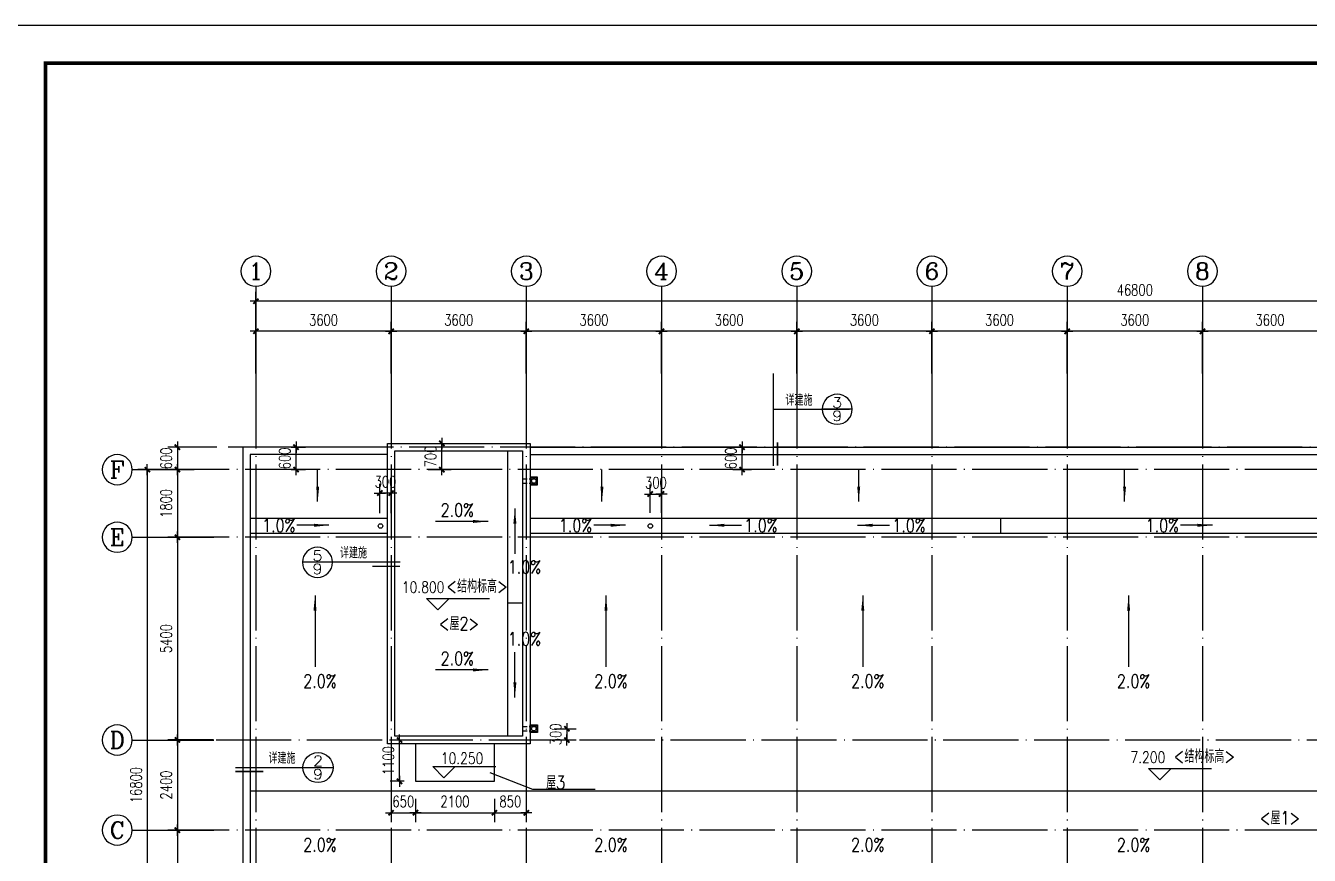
# Model space of a CAD drawing. Extents: x -105837 to 547563, y 466041 to 508041.
# Drawn here: x 132238 to 166415, y 485944 to 508041 of the extents above; entities that cross this region are included whole.
import ezdxf
from ezdxf.enums import TextEntityAlignment as Align

# ---------------------------------------------------------------- set-up
doc = ezdxf.new("R2010")
doc.units = 0
doc.header["$LTSCALE"] = 1000
doc.header["$MEASUREMENT"] = 0
doc.linetypes.add('DASH', pattern=[0.35, 0.25, -0.1])
doc.linetypes.add('DOTE', pattern=[2.42, 2, -0.2, 0.02, -0.2])
doc.layers.get('0').update_dxf_attribs({"linetype": 'CONTINUOUS'})
doc.layers.get('DEFPOINTS').update_dxf_attribs({"linetype": 'CONTINUOUS'})
for name, color, linetype in [('AXIS', 3, 'CONTINUOUS'), ('AXIS_TEXT', 7, 'CONTINUOUS'), ('DOTE', 1, 'DOTE'), ('PUB_DIM', 3, 'CONTINUOUS'), ('PUB_TITLE', 4, 'CONTINUOUS'), ('STAIR', 2, 'CONTINUOUS'), ('S详图索引', 7, 'CONTINUOUS'), ('w-屋面及排水', 3, 'CONTINUOUS')]:
    doc.layers.add(name, color=color, linetype=linetype)
doc.styles.add('COMP', font='COMPLEX', dxfattribs={"bigfont": 'hztxt'})
doc.styles.add('COMPLEX', font='COMPLEX.shx')
doc.styles.add('DIM_FONT', font='SIMPLEX.shx', dxfattribs={"width": 0.75})
doc.styles.add('国标仿宋', font='SIMPLEX.shx', dxfattribs={"width": 0.75, "bigfont": 'gbhzfs.shx'})
doc.dimstyles.new('DIMN', dxfattribs={"dimtxt": 300, "dimasz": 1, "dimexe": 250, "dimexo": 300, "dimgap": 150, "dimtad": 1, "dimdec": 0, "dimzin": 0, "dimdsep": 46, "dimtxsty": 'DIM_FONT', "dimblk": '_DIMX', "dimcen": 0.09, "dimclrt": 7, "dimadec": 0, "dimazin": 0, "dimtfac": 1, "dimtdec": 0, "dimtix": 1, "dimtmove": 2, "dimatfit": 3, "dimldrblk": '_DIMX', "dimfxl": 1, "dimtolj": 1, "dimtzin": 0, "dimarcsym": 0})

# ---------------------------------------------------------------- blocks, each defined once
blk = doc.blocks.new('_DIMX')
blk.add_line((-150, 0), (150, 0))
at = {"const_width": 50}
blk.add_lwpolyline([(-70, -70), (70, 70)], dxfattribs=at)
blk = doc.blocks.new('*D29')
at = {"layer": 'AXIS', "color": 0, "lineweight": -2, "transparency": 16777216}
for p, q in [((138368, 498776), (138368, 500951)), ((185167, 500701), (138369, 500701)), ((185168, 498776), (185168, 500951))]:
    blk.add_line(p, q, dxfattribs=at)
at = {"layer": 'DEFPOINTS', "color": 0, "transparency": 16777216}
for p in [(138368, 500701), (138368, 498476), (185168, 498476)]:
    blk.add_point(p, dxfattribs=at)
at = {"layer": 'AXIS', "color": 0, "lineweight": -2, "transparency": 16777216, "rotation": 179.9999999999991}
blk.add_blockref('_DIMX', (138368, 500701), dxfattribs=at)
at = {"layer": 'AXIS', "color": 0, "lineweight": -2, "transparency": 16777216}
blk.add_blockref('_DIMX', (185168, 500701), dxfattribs=at)
at = {"layer": 'AXIS', "color": 7, "transparency": 16777216, "insert": (161768, 501001), "char_height": 300, "attachment_point": 5, "style": 'DIM_FONT'}
blk.add_mtext('\\A1;46800', dxfattribs=at)
blk = doc.blocks.new('*D248')
at = {"layer": 'AXIS', "color": 0, "lineweight": -2, "transparency": 16777216}
for p, q in [((137243, 496216), (135227, 496216)), ((135477, 496215), (135477, 479417)), ((137243, 479416), (135227, 479416))]:
    blk.add_line(p, q, dxfattribs=at)
at = {"layer": 'DEFPOINTS', "color": 0, "transparency": 16777216}
for p in [(137543, 496216), (135477, 479416), (137543, 479416)]:
    blk.add_point(p, dxfattribs=at)
at = {"layer": 'AXIS', "color": 0, "lineweight": -2, "transparency": 16777216}
for p, rotation in [((135477, 496216), 90), ((135477, 479416), 270)]:
    blk.add_blockref('_DIMX', p, dxfattribs=dict(at, rotation=rotation))
at = {"layer": 'AXIS', "color": 7, "transparency": 16777216, "insert": (135177, 487816), "char_height": 300, "attachment_point": 5, "rotation": 90, "style": 'DIM_FONT'}
blk.add_mtext('\\A1;16800', dxfattribs=at)
blk = doc.blocks.new('*D249')
at = {"layer": 'AXIS', "color": 0, "lineweight": -2, "transparency": 16777216}
for p, q in [((137243, 496216), (136027, 496216)), ((136277, 496215), (136277, 494417)), ((137243, 494416), (136027, 494416))]:
    blk.add_line(p, q, dxfattribs=at)
at = {"layer": 'DEFPOINTS', "color": 0, "transparency": 16777216}
for p in [(137543, 496216), (136277, 494416), (137543, 494416)]:
    blk.add_point(p, dxfattribs=at)
at = {"layer": 'AXIS', "color": 0, "lineweight": -2, "transparency": 16777216}
for p, rotation in [((136277, 496216), 90), ((136277, 494416), 270)]:
    blk.add_blockref('_DIMX', p, dxfattribs=dict(at, rotation=rotation))
at = {"layer": 'AXIS', "color": 7, "transparency": 16777216, "insert": (135977, 495316), "char_height": 300, "attachment_point": 5, "rotation": 90, "style": 'DIM_FONT'}
blk.add_mtext('\\A1;1800', dxfattribs=at)
blk = doc.blocks.new('*D250')
at = {"layer": 'AXIS', "color": 0, "lineweight": -2, "transparency": 16777216}
for p, q in [((137243, 486616), (136027, 486616)), ((136277, 486615), (136277, 481217)), ((137243, 481216), (136027, 481216))]:
    blk.add_line(p, q, dxfattribs=at)
at = {"layer": 'DEFPOINTS', "color": 0, "transparency": 16777216}
for p in [(137543, 486616), (136277, 481216), (137543, 481216)]:
    blk.add_point(p, dxfattribs=at)
at = {"layer": 'AXIS', "color": 0, "lineweight": -2, "transparency": 16777216}
for p, rotation in [((136277, 486616), 90), ((136277, 481216), 270)]:
    blk.add_blockref('_DIMX', p, dxfattribs=dict(at, rotation=rotation))
at = {"layer": 'AXIS', "color": 7, "transparency": 16777216, "insert": (135977, 483916), "char_height": 300, "attachment_point": 5, "rotation": 90, "style": 'DIM_FONT'}
blk.add_mtext('\\A1;5400', dxfattribs=at)
blk = doc.blocks.new('*D252')
at = {"layer": 'AXIS', "color": 0, "lineweight": -2, "transparency": 16777216}
for p, q in [((137243, 494416), (136027, 494416)), ((136277, 494415), (136277, 489017)), ((137243, 489016), (136027, 489016))]:
    blk.add_line(p, q, dxfattribs=at)
at = {"layer": 'DEFPOINTS', "color": 0, "transparency": 16777216}
for p in [(137543, 494416), (136277, 489016), (137543, 489016)]:
    blk.add_point(p, dxfattribs=at)
at = {"layer": 'AXIS', "color": 0, "lineweight": -2, "transparency": 16777216}
for p, rotation in [((136277, 494416), 90), ((136277, 489016), 270)]:
    blk.add_blockref('_DIMX', p, dxfattribs=dict(at, rotation=rotation))
at = {"layer": 'AXIS', "color": 7, "transparency": 16777216, "insert": (135977, 491716), "char_height": 300, "attachment_point": 5, "rotation": 90, "style": 'DIM_FONT'}
blk.add_mtext('\\A1;5400', dxfattribs=at)
blk = doc.blocks.new('*D253')
at = {"layer": 'AXIS', "color": 0, "lineweight": -2, "transparency": 16777216}
for p, q in [((137243, 489016), (136027, 489016)), ((136277, 489015), (136277, 486617)), ((137243, 486616), (136027, 486616))]:
    blk.add_line(p, q, dxfattribs=at)
at = {"layer": 'DEFPOINTS', "color": 0, "transparency": 16777216}
for p in [(137543, 489016), (136277, 486616), (137543, 486616)]:
    blk.add_point(p, dxfattribs=at)
at = {"layer": 'AXIS', "color": 0, "lineweight": -2, "transparency": 16777216}
for p, rotation in [((136277, 489016), 90), ((136277, 486616), 270)]:
    blk.add_blockref('_DIMX', p, dxfattribs=dict(at, rotation=rotation))
at = {"layer": 'AXIS', "color": 7, "transparency": 16777216, "insert": (135977, 487816), "char_height": 300, "attachment_point": 5, "rotation": 90, "style": 'DIM_FONT'}
blk.add_mtext('\\A1;2400', dxfattribs=at)
blk = doc.blocks.new('*D254')
at = {"layer": 'DEFPOINTS', "color": 0, "transparency": 16777216}
for p in [(137625, 496816), (136277, 496216), (137625, 496216)]:
    blk.add_point(p, dxfattribs=at)
at = {"layer": 'PUB_DIM', "color": 0, "lineweight": -2, "transparency": 16777216}
for p, q in [((137325, 496816), (136027, 496816)), ((136277, 496817), (136277, 496818)), ((136277, 496816), (136277, 496216)), ((137325, 496216), (136027, 496216)), ((136277, 496215), (136277, 496214))]:
    blk.add_line(p, q, dxfattribs=at)
for p, rotation in [((136277, 496816), 270), ((136277, 496216), 90)]:
    blk.add_blockref('_DIMX', p, dxfattribs=dict(at, rotation=rotation))
at = {"layer": 'PUB_DIM', "color": 7, "transparency": 16777216, "insert": (135977, 496516), "char_height": 300, "attachment_point": 5, "rotation": 90, "style": 'DIM_FONT'}
blk.add_mtext('\\A1;600', dxfattribs=at)
blk = doc.blocks.new('*D256')
at = {"layer": 'DEFPOINTS', "color": 0, "transparency": 16777216}
for p in [(141968, 487748), (142618, 487748), (142618, 487078)]:
    blk.add_point(p, dxfattribs=at)
at = {"layer": 'PUB_DIM', "color": 0, "lineweight": -2, "transparency": 16777216}
for p, q in [((141968, 487448), (141968, 486828)), ((142618, 487448), (142618, 486828)), ((141967, 487078), (141966, 487078)), ((141968, 487078), (142618, 487078)), ((142619, 487078), (142620, 487078))]:
    blk.add_line(p, q, dxfattribs=at)
blk.add_blockref('_DIMX', (141968, 487078), dxfattribs=at)
at = {"layer": 'PUB_DIM', "color": 0, "lineweight": -2, "transparency": 16777216, "rotation": 180}
blk.add_blockref('_DIMX', (142618, 487078), dxfattribs=at)
at = {"layer": 'PUB_DIM', "color": 7, "transparency": 16777216, "insert": (142293, 487378), "char_height": 300, "attachment_point": 5, "style": 'DIM_FONT'}
blk.add_mtext('\\A1;650', dxfattribs=at)
blk = doc.blocks.new('_axiso')
blk.add_circle((0, 0), 0.5)
at = {"layer": 'AXIS_TEXT', "style": 'COMPLEX', "width": 1.041667}
blk.add_attdef('A', text='', height=0.56, dxfattribs=at).set_placement((-0.25, -0.28), (0.25, -0.28), align=Align.FIT)
blk = doc.blocks.new('*D258')
at = {"layer": 'DEFPOINTS', "color": 0, "transparency": 16777216}
for p in [(144718, 487748), (145568, 487748), (145568, 487078)]:
    blk.add_point(p, dxfattribs=at)
at = {"layer": 'PUB_DIM', "color": 0, "lineweight": -2, "transparency": 16777216}
for p, q in [((144718, 487448), (144718, 486828)), ((145568, 487448), (145568, 486828)), ((144717, 487078), (144716, 487078)), ((144718, 487078), (145568, 487078)), ((145569, 487078), (145570, 487078))]:
    blk.add_line(p, q, dxfattribs=at)
blk.add_blockref('_DIMX', (144718, 487078), dxfattribs=at)
at = {"layer": 'PUB_DIM', "color": 0, "lineweight": -2, "transparency": 16777216, "rotation": 180}
blk.add_blockref('_DIMX', (145568, 487078), dxfattribs=at)
at = {"layer": 'PUB_DIM', "color": 7, "transparency": 16777216, "insert": (145143, 487378), "char_height": 300, "attachment_point": 5, "style": 'DIM_FONT'}
blk.add_mtext('\\A1;850', dxfattribs=at)
blk = doc.blocks.new('*D259')
at = {"layer": 'DEFPOINTS', "color": 0, "transparency": 16777216}
for p in [(146013, 489316), (146013, 489016), (146649, 489016)]:
    blk.add_point(p, dxfattribs=at)
at = {"layer": 'PUB_DIM', "color": 0, "lineweight": -2, "transparency": 16777216}
for p, q in [((146313, 489316), (146899, 489316)), ((146649, 489317), (146649, 489318)), ((146649, 489316), (146649, 489016)), ((146313, 489016), (146899, 489016)), ((146649, 489015), (146649, 489014))]:
    blk.add_line(p, q, dxfattribs=at)
for p, rotation in [((146649, 489316), 270), ((146649, 489016), 90)]:
    blk.add_blockref('_DIMX', p, dxfattribs=dict(at, rotation=rotation))
at = {"layer": 'PUB_DIM', "color": 7, "transparency": 16777216, "insert": (146349, 489166), "char_height": 300, "attachment_point": 5, "rotation": 90, "style": 'DIM_FONT'}
blk.add_mtext('\\A1;300', dxfattribs=at)
blk = doc.blocks.new('_arrow')
blk.add_solid([(0, 0), (-1, 0.1), (-1, -0.1)])
blk = doc.blocks.new('*D260')
at = {"layer": 'DEFPOINTS', "color": 0, "transparency": 16777216}
for p in [(142651, 496916), (143319, 496916), (142651, 496216)]:
    blk.add_point(p, dxfattribs=at)
at = {"layer": 'PUB_DIM', "color": 0, "lineweight": -2, "transparency": 16777216}
for p, q in [((142951, 496916), (143569, 496916)), ((143319, 496917), (143319, 496918)), ((143319, 496216), (143319, 496916)), ((142951, 496216), (143569, 496216)), ((143319, 496215), (143319, 496214))]:
    blk.add_line(p, q, dxfattribs=at)
for p, rotation in [((143319, 496916), 270), ((143319, 496216), 90)]:
    blk.add_blockref('_DIMX', p, dxfattribs=dict(at, rotation=rotation))
at = {"layer": 'PUB_DIM', "color": 7, "transparency": 16777216, "insert": (143019, 496566), "char_height": 300, "attachment_point": 5, "rotation": 90, "style": 'DIM_FONT'}
blk.add_mtext('\\A1;700', dxfattribs=at)
blk = doc.blocks.new('*D268')
at = {"layer": 'AXIS', "color": 0, "lineweight": -2, "transparency": 16777216}
for p, q in [((159968, 498776), (159968, 500151)), ((163568, 498776), (163568, 500151)), ((163567, 499901), (159969, 499901))]:
    blk.add_line(p, q, dxfattribs=at)
at = {"layer": 'DEFPOINTS', "color": 0, "transparency": 16777216}
for p in [(159968, 499901), (159968, 498476), (163568, 498476)]:
    blk.add_point(p, dxfattribs=at)
at = {"layer": 'AXIS', "color": 0, "lineweight": -2, "transparency": 16777216, "rotation": 180}
blk.add_blockref('_DIMX', (159968, 499901), dxfattribs=at)
at = {"layer": 'AXIS', "color": 0, "lineweight": -2, "transparency": 16777216}
blk.add_blockref('_DIMX', (163568, 499901), dxfattribs=at)
at = {"layer": 'AXIS', "color": 7, "transparency": 16777216, "insert": (161768, 500201), "char_height": 300, "attachment_point": 5, "style": 'DIM_FONT'}
blk.add_mtext('\\A1;3600', dxfattribs=at)
blk = doc.blocks.new('*D276')
at = {"layer": 'AXIS', "color": 0, "lineweight": -2, "transparency": 16777216}
for p, q in [((145568, 498776), (145568, 500151)), ((149168, 498776), (149168, 500151)), ((149167, 499901), (145569, 499901))]:
    blk.add_line(p, q, dxfattribs=at)
at = {"layer": 'DEFPOINTS', "color": 0, "transparency": 16777216}
for p in [(145568, 499901), (145568, 498476), (149168, 498476)]:
    blk.add_point(p, dxfattribs=at)
at = {"layer": 'AXIS', "color": 0, "lineweight": -2, "transparency": 16777216, "rotation": 180}
blk.add_blockref('_DIMX', (145568, 499901), dxfattribs=at)
at = {"layer": 'AXIS', "color": 0, "lineweight": -2, "transparency": 16777216}
blk.add_blockref('_DIMX', (149168, 499901), dxfattribs=at)
at = {"layer": 'AXIS', "color": 7, "transparency": 16777216, "insert": (147368, 500201), "char_height": 300, "attachment_point": 5, "style": 'DIM_FONT'}
blk.add_mtext('\\A1;3600', dxfattribs=at)
blk = doc.blocks.new('*D277')
at = {"layer": 'AXIS', "color": 0, "lineweight": -2, "transparency": 16777216}
for p, q in [((138368, 498776), (138368, 500151)), ((141968, 498776), (141968, 500151)), ((141967, 499901), (138369, 499901))]:
    blk.add_line(p, q, dxfattribs=at)
at = {"layer": 'DEFPOINTS', "color": 0, "transparency": 16777216}
for p in [(138368, 499901), (138368, 498476), (141968, 498476)]:
    blk.add_point(p, dxfattribs=at)
at = {"layer": 'AXIS', "color": 0, "lineweight": -2, "transparency": 16777216, "rotation": 180}
blk.add_blockref('_DIMX', (138368, 499901), dxfattribs=at)
at = {"layer": 'AXIS', "color": 0, "lineweight": -2, "transparency": 16777216}
blk.add_blockref('_DIMX', (141968, 499901), dxfattribs=at)
at = {"layer": 'AXIS', "color": 7, "transparency": 16777216, "insert": (140168, 500201), "char_height": 300, "attachment_point": 5, "style": 'DIM_FONT'}
blk.add_mtext('\\A1;3600', dxfattribs=at)
blk = doc.blocks.new('*D278')
at = {"layer": 'AXIS', "color": 0, "lineweight": -2, "transparency": 16777216}
for p, q in [((141968, 498776), (141968, 500151)), ((145568, 498776), (145568, 500151)), ((145567, 499901), (141969, 499901))]:
    blk.add_line(p, q, dxfattribs=at)
at = {"layer": 'DEFPOINTS', "color": 0, "transparency": 16777216}
for p in [(141968, 499901), (141968, 498476), (145568, 498476)]:
    blk.add_point(p, dxfattribs=at)
at = {"layer": 'AXIS', "color": 0, "lineweight": -2, "transparency": 16777216, "rotation": 180}
blk.add_blockref('_DIMX', (141968, 499901), dxfattribs=at)
at = {"layer": 'AXIS', "color": 0, "lineweight": -2, "transparency": 16777216}
blk.add_blockref('_DIMX', (145568, 499901), dxfattribs=at)
at = {"layer": 'AXIS', "color": 7, "transparency": 16777216, "insert": (143768, 500201), "char_height": 300, "attachment_point": 5, "style": 'DIM_FONT'}
blk.add_mtext('\\A1;3600', dxfattribs=at)
blk = doc.blocks.new('*D279')
at = {"layer": 'DEFPOINTS', "color": 0, "transparency": 16777216}
for p in [(141668, 495592), (141668, 494754), (141968, 494754)]:
    blk.add_point(p, dxfattribs=at)
at = {"layer": 'PUB_DIM', "color": 0, "lineweight": -2, "transparency": 16777216}
for p, q in [((141667, 495592), (141666, 495592)), ((141668, 495054), (141668, 495842)), ((141968, 495592), (141668, 495592)), ((141968, 495054), (141968, 495842)), ((141969, 495592), (141970, 495592))]:
    blk.add_line(p, q, dxfattribs=at)
blk.add_blockref('_DIMX', (141668, 495592), dxfattribs=at)
at = {"layer": 'PUB_DIM', "color": 0, "lineweight": -2, "transparency": 16777216, "rotation": 180}
blk.add_blockref('_DIMX', (141968, 495592), dxfattribs=at)
at = {"layer": 'PUB_DIM', "color": 7, "transparency": 16777216, "insert": (141818, 495892), "char_height": 300, "attachment_point": 5, "style": 'DIM_FONT'}
blk.add_mtext('\\A1;300', dxfattribs=at)
blk = doc.blocks.new('*D285')
at = {"layer": 'DEFPOINTS', "color": 0, "transparency": 16777216}
for p in [(139009, 496816, -1273), (139436, 496816), (139009, 496216, -1273)]:
    blk.add_point(p, dxfattribs=at)
at = {"layer": 'PUB_DIM', "color": 0, "lineweight": -2, "transparency": 16777216}
for p, q in [((139309, 496816), (139686, 496816)), ((139436, 496817), (139436, 496818)), ((139436, 496216), (139436, 496816)), ((139309, 496216), (139686, 496216)), ((139436, 496215), (139436, 496214))]:
    blk.add_line(p, q, dxfattribs=at)
for p, rotation in [((139436, 496816), 270), ((139436, 496216), 90)]:
    blk.add_blockref('_DIMX', p, dxfattribs=dict(at, rotation=rotation))
at = {"layer": 'PUB_DIM', "color": 7, "transparency": 16777216, "insert": (139136, 496516), "char_height": 300, "attachment_point": 5, "rotation": 90, "style": 'DIM_FONT'}
blk.add_mtext('\\A1;600', dxfattribs=at)
blk = doc.blocks.new('*D286')
at = {"layer": 'AXIS', "color": 0, "lineweight": -2, "transparency": 16777216}
for p, q in [((156368, 498776), (156368, 500151)), ((159968, 498776), (159968, 500151)), ((159967, 499901), (156369, 499901))]:
    blk.add_line(p, q, dxfattribs=at)
at = {"layer": 'DEFPOINTS', "color": 0, "transparency": 16777216}
for p in [(156368, 499901), (156368, 498476), (159968, 498476)]:
    blk.add_point(p, dxfattribs=at)
at = {"layer": 'AXIS', "color": 0, "lineweight": -2, "transparency": 16777216, "rotation": 180}
blk.add_blockref('_DIMX', (156368, 499901), dxfattribs=at)
at = {"layer": 'AXIS', "color": 0, "lineweight": -2, "transparency": 16777216}
blk.add_blockref('_DIMX', (159968, 499901), dxfattribs=at)
at = {"layer": 'AXIS', "color": 7, "transparency": 16777216, "insert": (158168, 500201), "char_height": 300, "attachment_point": 5, "style": 'DIM_FONT'}
blk.add_mtext('\\A1;3600', dxfattribs=at)
blk = doc.blocks.new('*D287')
at = {"layer": 'AXIS', "color": 0, "lineweight": -2, "transparency": 16777216}
for p, q in [((149168, 498776), (149168, 500151)), ((152768, 498776), (152768, 500151)), ((152767, 499901), (149169, 499901))]:
    blk.add_line(p, q, dxfattribs=at)
at = {"layer": 'DEFPOINTS', "color": 0, "transparency": 16777216}
for p in [(149168, 499901), (149168, 498476), (152768, 498476)]:
    blk.add_point(p, dxfattribs=at)
at = {"layer": 'AXIS', "color": 0, "lineweight": -2, "transparency": 16777216, "rotation": 180}
blk.add_blockref('_DIMX', (149168, 499901), dxfattribs=at)
at = {"layer": 'AXIS', "color": 0, "lineweight": -2, "transparency": 16777216}
blk.add_blockref('_DIMX', (152768, 499901), dxfattribs=at)
at = {"layer": 'AXIS', "color": 7, "transparency": 16777216, "insert": (150968, 500201), "char_height": 300, "attachment_point": 5, "style": 'DIM_FONT'}
blk.add_mtext('\\A1;3600', dxfattribs=at)
blk = doc.blocks.new('*D288')
at = {"layer": 'AXIS', "color": 0, "lineweight": -2, "transparency": 16777216}
for p, q in [((152768, 498776), (152768, 500151)), ((156368, 498776), (156368, 500151)), ((156367, 499901), (152769, 499901))]:
    blk.add_line(p, q, dxfattribs=at)
at = {"layer": 'DEFPOINTS', "color": 0, "transparency": 16777216}
for p in [(152768, 499901), (152768, 498476), (156368, 498476)]:
    blk.add_point(p, dxfattribs=at)
at = {"layer": 'AXIS', "color": 0, "lineweight": -2, "transparency": 16777216, "rotation": 180}
blk.add_blockref('_DIMX', (152768, 499901), dxfattribs=at)
at = {"layer": 'AXIS', "color": 0, "lineweight": -2, "transparency": 16777216}
blk.add_blockref('_DIMX', (156368, 499901), dxfattribs=at)
at = {"layer": 'AXIS', "color": 7, "transparency": 16777216, "insert": (154568, 500201), "char_height": 300, "attachment_point": 5, "style": 'DIM_FONT'}
blk.add_mtext('\\A1;3600', dxfattribs=at)
blk = doc.blocks.new('_INDEX')
blk.add_line((-0.5, 0), (0.5, 0))
blk.add_circle((0, 0), 0.5)
at = {"style": 'COMP'}
for tag, width, p, p2 in [('1', 2.333333, (-0.17, 0.05), (0.17, 0.05)), ('-', 1.166667, (-0.17, -0.39), (0.17, -0.39))]:
    blk.add_attdef(tag, text='', height=0.34, dxfattribs=dict(at, width=width)).set_placement(p, p2, align=Align.FIT)
blk = doc.blocks.new('*D291')
at = {"layer": 'DEFPOINTS', "color": 0, "transparency": 16777216}
for p in [(150768, 496816), (151312, 496816), (150768, 496216)]:
    blk.add_point(p, dxfattribs=at)
at = {"layer": 'PUB_DIM', "color": 0, "lineweight": -2, "transparency": 16777216}
for p, q in [((151068, 496816), (151562, 496816)), ((151312, 496817), (151312, 496818)), ((151312, 496216), (151312, 496816)), ((151068, 496216), (151562, 496216)), ((151312, 496215), (151312, 496214))]:
    blk.add_line(p, q, dxfattribs=at)
for p, rotation in [((151312, 496816), 270), ((151312, 496216), 90)]:
    blk.add_blockref('_DIMX', p, dxfattribs=dict(at, rotation=rotation))
at = {"layer": 'PUB_DIM', "color": 7, "transparency": 16777216, "insert": (151012, 496516), "char_height": 300, "attachment_point": 5, "rotation": 90, "style": 'DIM_FONT'}
blk.add_mtext('\\A1;600', dxfattribs=at)
blk = doc.blocks.new('*D292')
at = {"layer": 'DEFPOINTS', "color": 0, "transparency": 16777216}
for p in [(149168, 495567), (148868, 494767), (149168, 494767)]:
    blk.add_point(p, dxfattribs=at)
at = {"layer": 'PUB_DIM', "color": 0, "lineweight": -2, "transparency": 16777216}
for p, q in [((148868, 495067), (148868, 495817)), ((149168, 495067), (149168, 495817)), ((148867, 495567), (148866, 495567)), ((148868, 495567), (149168, 495567)), ((149169, 495567), (149170, 495567))]:
    blk.add_line(p, q, dxfattribs=at)
blk.add_blockref('_DIMX', (148868, 495567), dxfattribs=at)
at = {"layer": 'PUB_DIM', "color": 0, "lineweight": -2, "transparency": 16777216, "rotation": 180}
blk.add_blockref('_DIMX', (149168, 495567), dxfattribs=at)
at = {"layer": 'PUB_DIM', "color": 7, "transparency": 16777216, "insert": (149018, 495867), "char_height": 300, "attachment_point": 5, "style": 'DIM_FONT'}
blk.add_mtext('\\A1;300', dxfattribs=at)
blk = doc.blocks.new('*D402')
at = {"layer": 'AXIS', "color": 0, "lineweight": -2, "transparency": 16777216}
for p, q in [((163568, 498776), (163568, 500151)), ((167168, 498776), (167168, 500151)), ((167167, 499901), (163569, 499901))]:
    blk.add_line(p, q, dxfattribs=at)
at = {"layer": 'DEFPOINTS', "color": 0, "transparency": 16777216}
for p in [(163568, 499901), (163568, 498476), (167168, 498476)]:
    blk.add_point(p, dxfattribs=at)
at = {"layer": 'AXIS', "color": 0, "lineweight": -2, "transparency": 16777216, "rotation": 180}
blk.add_blockref('_DIMX', (163568, 499901), dxfattribs=at)
at = {"layer": 'AXIS', "color": 0, "lineweight": -2, "transparency": 16777216}
blk.add_blockref('_DIMX', (167168, 499901), dxfattribs=at)
at = {"layer": 'AXIS', "color": 7, "transparency": 16777216, "insert": (165368, 500201), "char_height": 300, "attachment_point": 5, "style": 'DIM_FONT'}
blk.add_mtext('\\A1;3600', dxfattribs=at)

msp = doc.modelspace()

# ---------------------------------------------------------------- linework, layer by layer
at = {"layer": 'AXIS'}
for p, q in [((138368.07535, 501101.00664, -1272.79221), (138368.07535, 498776.00664, -1272.79221)), ((141968.07535, 501101.00664, -1272.79221), (141968.07535, 498776.00664, -1272.79221)), ((145568.07535, 501101.00664, -1272.79221), (145568.07535, 498776.00664, -1272.79221)), ((149168.07535, 501101.00664, -1272.79221), (149168.07535, 498776.00664, -1272.79221)), ((152768.07535, 501101.00664, -1272.79221), (152768.07535, 498776.00664, -1272.79221)), ((156368.07535, 501101.00664, -1272.79221), (156368.07535, 498776.00664, -1272.79221)), ((159968.07535, 501101.00664, -1272.79221), (159968.07535, 498776.00664, -1272.79221)), ((163568.07535, 501101.00664, -1272.79221), (163568.07535, 498776.00664, -1272.79221)), ((135076.79089, 496215.8195, -1272.79221), (136727.0705, 496215.8195, -1272.79221)), ((135076.79089, 494415.8195, -1272.79221), (137243.41185, 494415.8195, -1272.79221)), ((135076.79089, 489015.8195, -1272.79221), (137243.41185, 489015.8195, -1272.79221)), ((135076.79089, 486615.8195, -1272.79221), (137243.41185, 486615.8195, -1272.79221))]:
    msp.add_line(p, q, dxfattribs=at)
at = {"layer": 'DOTE'}
for p, q in [((138368.07535, 498776.00664, -1272.79221), (138368.07535, 476855.63235, -1272.79221)), ((141968.07535, 498776.00664, -1272.79221), (141968.07535, 476855.63235, -1272.79221)), ((145568.07535, 498776.00664, -1272.79221), (145568.07535, 476855.63235, -1272.79221)), ((149168.07535, 498776.00664, -1272.79221), (149168.07535, 476855.63235, -1272.79221)), ((152768.07535, 498776.00664, -1272.79221), (152768.07535, 476855.63235, -1272.79221)), ((156368.07535, 498776.00664, -1272.79221), (156368.07535, 476855.63235, -1272.79221)), ((159968.07535, 498776.00664, -1272.79221), (159968.07535, 476855.63235, -1272.79221)), ((163568.07535, 498776.00664, -1272.79221), (163568.07535, 476855.63235, -1272.79221)), ((185587.42795, 496815.8195, -1272.79221), (137625.09168, 496815.8195, -1272.79221)), ((186060.21836, 496215.8195, -1272.79221), (137243.41185, 496215.8195, -1272.79221)), ((186060.21836, 494415.8195, -1272.79221), (137243.41185, 494415.8195, -1272.79221)), ((170768.07535, 489015.8195, -1272.79221), (137243.41185, 489015.8195, -1272.79221)), ((186060.21836, 486615.8195, -1272.79221), (137243.41185, 486615.8195, -1272.79221))]:
    msp.add_line(p, q, dxfattribs=at)
at = {"layer": 'PUB_DIM'}
for p, q in [((143210.54685, 492486.18291, -1272.79221), (142910.54685, 492786.18291, -1272.79221)), ((142910.54685, 492786.18291, -1272.79221), (143510.54685, 492786.18291, -1272.79221)), ((143210.54685, 492786.18291, -1272.79221), (144587.68971, 492786.18291, -1272.79221)), ((143510.54685, 492786.18291, -1272.79221), (143210.54685, 492486.18291, -1272.79221)), ((143075.63652, 488311.42207, -1272.79221), (143675.63652, 488311.42207, -1272.79221)), ((143375.63652, 488011.42207, -1272.79221), (143075.63652, 488311.42207, -1272.79221)), ((143375.63652, 488311.42207, -1272.79221), (144752.77938, 488311.42207, -1272.79221)), ((143675.63652, 488311.42207, -1272.79221), (143375.63652, 488011.42207, -1272.79221)), ((162135.84, 488255.75707, -1272.79221), (163812.98286, 488255.75707, -1272.79221)), ((162435.84, 487955.75707, -1272.79221), (162135.84, 488255.75707, -1272.79221)), ((162735.84, 488255.75707, -1272.79221), (162435.84, 487955.75707, -1272.79221))]:
    msp.add_line(p, q, dxfattribs=at)
at = {"layer": 'PUB_DIM', "elevation": -1272.79221}
for points in [[(140012.14663, 495364.88921), (140012.14663, 496215.8195)], [(147580.68516, 495364.88921), (147580.68516, 496215.8195)], [(154417.57863, 495364.88921), (154417.57863, 496215.8195)], [(161495.59416, 495364.88921), (161495.59416, 496215.8195)], [(145263.11789, 495181.55003), (145263.11789, 493973.32746)], [(140312.28314, 494734.61154), (139461.35286, 494734.61154)], [(144549.72138, 494836.78582), (143150.17343, 494836.78582)], [(148211.78841, 494734.61154), (147360.85813, 494734.61154)], [(150443.48311, 494734.61154), (151294.41339, 494734.61154)], [(154386.16382, 494734.61154), (155237.0941, 494734.61154)], [(163836.73466, 494734.61154), (162985.80437, 494734.61154)], [(139941.58629, 492863.95826), (139941.58629, 490967.77435)], [(147688.86205, 492863.95826), (147688.86205, 490967.77435)], [(154525.75552, 492863.95826), (154525.75552, 490967.77435)], [(161603.77106, 492863.95826), (161603.77106, 490967.77435)], [(145263.11789, 490150.08896), (145263.11789, 491358.31153)], [(144549.72138, 490881.88008), (143150.17343, 490881.88008)]]:
    msp.add_lwpolyline(points, dxfattribs=at)
at = {"layer": 'PUB_TITLE'}
msp.add_lwpolyline([(131763.01576, 466040.74173), (191163.01576, 466040.74173), (191163.01576, 508040.74173), (131763.01576, 508040.74173)], close=True, dxfattribs=at)
at = {"layer": 'PUB_TITLE', "const_width": 100}
msp.add_lwpolyline([(132763.01576, 467040.74173), (190163.01576, 467040.74173), (190163.01576, 507040.74173), (132763.01576, 507040.74173)], close=True, dxfattribs=at)
at = {"layer": 'STAIR', "linetype": 'Continuous'}
for p, q in [((145068.07535, 496715.8195, -1272.79221), (145068.07535, 489115.8195, -1272.79221)), ((145668.07535, 496815.8195, -1272.79221), (159868.07535, 496815.8195, -1272.79221)), ((145668.07535, 496615.8195, -1272.79221), (160068.07535, 496615.8195, -1272.79221)), ((159868.07535, 496815.8195, -1272.79221), (177867.57535, 496815.8195, -1272.79221)), ((160068.07535, 496615.8195, -1272.79221), (177867.57535, 496615.8195, -1272.79221)), ((141868.07535, 494915.8195, -1272.79221), (138218.07535, 494915.8195, -1272.79221)), ((177868.07535, 494915.8195, -1272.79221), (145668.07535, 494915.8195, -1272.79221)), ((158190.71774, 494915.8195, -1272.79221), (158190.71774, 494515.8195, -1272.79221)), ((141868.07535, 494515.8195, -1272.79221), (138218.07535, 494515.8195, -1272.79221)), ((177868.07535, 494515.8195, -1272.79221), (145668.07535, 494515.8195, -1272.79221)), ((145068.07535, 492665.8195, -1272.79221), (145468.07535, 492665.8195, -1272.79221)), ((138218.07535, 487665.8195, -1272.79221), (177868.07535, 487665.8195, -1272.79221))]:
    msp.add_line(p, q, dxfattribs=at)
at = {"layer": 'STAIR', "linetype": 'Continuous', "elevation": -1272.79221}
for points in [[(141868.07535, 496815.8195), (138018.07535, 496815.8195), (138018.07535, 478615.8195), (185518.07535, 478615.8195), (185518.07535, 496815.8195), (181668.07535, 496815.8195)], [(141868.07535, 496615.8195), (138218.07535, 496615.8195), (138218.07535, 478815.8195), (185318.07535, 478815.8195), (185318.07535, 496615.8195), (181668.07535, 496615.8195)], [(142618.07535, 488915.8195), (142618.07535, 487915.8195), (144718.07535, 487915.8195), (144718.07535, 488915.8195)]]:
    msp.add_lwpolyline(points, dxfattribs=at)
for points in [[(141868.07535, 496915.8195), (145668.07535, 496915.8195), (145668.07535, 488915.8195), (141868.07535, 488915.8195)], [(142068.07535, 496715.8195), (145468.07535, 496715.8195), (145468.07535, 489115.8195), (142068.07535, 489115.8195)]]:
    msp.add_lwpolyline(points, close=True, dxfattribs=at)
at = {"layer": 'S详图索引', "color": 3}
for p, q in [((152150.33191, 496317.88641, -1272.79221), (152150.33191, 498776.00664, -1272.79221)), ((152150.33191, 497824.56281, -1272.79221), (154168.6558, 497824.56281, -1272.79221)), ((142206.39364, 493747.78789), (140407.91381, 493747.78789)), ((137822.74332, 488281.87896), (139621.22315, 488281.87896))]:
    msp.add_line(p, q, dxfattribs=at)
at = {"layer": 'S详图索引'}
for p, q in [((144599.56795, 488147.22648, -1341.76978), (145733.60606, 487707.16428, -1341.76978)), ((145733.60606, 487707.16428, -1341.76978), (147397.38536, 487707.16428, -1341.76978))]:
    msp.add_line(p, q, dxfattribs=at)
at = {"layer": 'S详图索引', "color": 3, "const_width": 40, "elevation": -1272.79221}
msp.add_lwpolyline([(152256.34624, 496317.88641), (152256.34624, 496944.07585)], dxfattribs=at)
at = {"layer": 'S详图索引', "color": 3, "const_width": 40}
for points in [[(142206.39364, 493641.77356), (141465.5196, 493641.77356)], [(137822.74332, 488175.86463), (138563.61737, 488175.86463)]]:
    msp.add_lwpolyline(points, dxfattribs=at)
at = {"layer": 'w-屋面及排水', "linetype": 'DASH', "ltscale": 0.5}
for p, q in [((145468.07535, 495971.47698, -1272.79221), (145668.07543, 495971.47698, -1272.79221)), ((145468.07535, 495860.16201, -1272.79221), (145668.07543, 495860.16201, -1272.79221)), ((145468.07535, 489371.47698, -1272.79221), (145668.07543, 489371.47698, -1272.79221)), ((145468.07535, 489260.16201, -1272.79221), (145668.07543, 489260.16201, -1272.79221))]:
    msp.add_line(p, q, dxfattribs=at)
at = {"layer": 'w-屋面及排水', "elevation": -1272.79221}
for points in [[(145868.07535, 495815.8195), (145868.07535, 496015.8195), (145668.07535, 496015.8195), (145668.07535, 495815.8195)], [(145848.07535, 495835.8195), (145848.07535, 495995.8195), (145688.07535, 495995.8195), (145688.07535, 495835.8195)], [(145868.07535, 489415.8195), (145868.07535, 489215.8195), (145668.07535, 489215.8195), (145668.07535, 489415.8195)], [(145848.07535, 489395.8195), (145848.07535, 489235.8195), (145688.07535, 489235.8195), (145688.07535, 489395.8195)]]:
    msp.add_lwpolyline(points, close=True, dxfattribs=at)
at = {"layer": 'w-屋面及排水'}
for centre in [(145768.07535, 495915.8195, -1272.79221), (141685.49644, 494715.8195, -1272.79221), (145768.07535, 489315.8195, -1272.79221)]:
    msp.add_circle(centre, 60, dxfattribs=at)
at = {"layer": 'w-屋面及排水', "color": 6}
msp.add_circle((148868.07535, 494715.8195, -1272.79221), 60, dxfattribs=at)

# ---------------------------------------------------------------- block references
at = {"layer": 'AXIS'}
ref = msp.add_blockref('_axiso', (138368.07535, 501501.00664, -1272.79221), dxfattribs=dict(at, xscale=-800, yscale=800, zscale=800, rotation=180))
ref.add_attrib('A', '1', dxfattribs={"layer": 'AXIS_TEXT', "height": 448, "style": 'COMPLEX', "width": 2.083333}).set_placement((138168.07535, 501277.00664, -1272.79221), (138568.07535, 501277.00664, -1272.79221), align=Align.FIT)
ref = msp.add_blockref('_axiso', (141968.07535, 501501.00664, -1272.79221), dxfattribs=dict(at, xscale=-800, yscale=800, zscale=800, rotation=180))
ref.add_attrib('A', '2', dxfattribs={"layer": 'AXIS_TEXT', "height": 448, "style": 'COMPLEX', "width": 1.339286}).set_placement((141768.07535, 501277.00664, -1272.79221), (142168.07535, 501277.00664, -1272.79221), align=Align.FIT)
ref = msp.add_blockref('_axiso', (145568.07535, 501501.00664, -1272.79221), dxfattribs=dict(at, xscale=-800, yscale=800, zscale=800, rotation=180))
ref.add_attrib('A', '3', dxfattribs={"layer": 'AXIS_TEXT', "height": 448, "style": 'COMPLEX', "width": 1.339286}).set_placement((145368.07535, 501277.00664, -1272.79221), (145768.07535, 501277.00664, -1272.79221), align=Align.FIT)
ref = msp.add_blockref('_axiso', (149168.07535, 501501.00664, -1272.79221), dxfattribs=dict(at, xscale=-800, yscale=800, zscale=800, rotation=180))
ref.add_attrib('A', '4', dxfattribs={"layer": 'AXIS_TEXT', "height": 448, "style": 'COMPLEX', "width": 1.171875}).set_placement((148968.07535, 501277.00664, -1272.79221), (149368.07535, 501277.00664, -1272.79221), align=Align.FIT)
ref = msp.add_blockref('_axiso', (152768.07535, 501501.00664, -1272.79221), dxfattribs=dict(at, xscale=-800, yscale=800, zscale=800, rotation=180))
ref.add_attrib('A', '5', dxfattribs={"layer": 'AXIS_TEXT', "height": 448, "style": 'COMPLEX', "width": 1.339286}).set_placement((152568.07535, 501277.00664, -1272.79221), (152968.07535, 501277.00664, -1272.79221), align=Align.FIT)
ref = msp.add_blockref('_axiso', (156368.07535, 501501.00664, -1272.79221), dxfattribs=dict(at, xscale=-800, yscale=800, zscale=800, rotation=180))
ref.add_attrib('A', '6', dxfattribs={"layer": 'AXIS_TEXT', "height": 448, "style": 'COMPLEX', "width": 1.339286}).set_placement((156168.07535, 501277.00664, -1272.79221), (156568.07535, 501277.00664, -1272.79221), align=Align.FIT)
ref = msp.add_blockref('_axiso', (159968.07535, 501501.00664, -1272.79221), dxfattribs=dict(at, xscale=-800, yscale=800, zscale=800, rotation=180))
ref.add_attrib('A', '7', dxfattribs={"layer": 'AXIS_TEXT', "height": 448, "style": 'COMPLEX', "width": 1.339286}).set_placement((159768.07535, 501277.00664, -1272.79221), (160168.07535, 501277.00664, -1272.79221), align=Align.FIT)
ref = msp.add_blockref('_axiso', (163568.07535, 501501.00664, -1272.79221), dxfattribs=dict(at, xscale=-800, yscale=800, zscale=800, rotation=180))
ref.add_attrib('A', '8', dxfattribs={"layer": 'AXIS_TEXT', "height": 448, "style": 'COMPLEX', "width": 1.339286}).set_placement((163368.07535, 501277.00664, -1272.79221), (163768.07535, 501277.00664, -1272.79221), align=Align.FIT)
ref = msp.add_blockref('_axiso', (134676.79089, 496215.8195, -1272.79221), dxfattribs=dict(at, xscale=-800, yscale=800, zscale=800))
ref.add_attrib('A', 'F', dxfattribs={"layer": 'AXIS_TEXT', "height": 448, "style": 'COMPLEX', "width": 1.171875}).set_placement((134476.79089, 495991.8195, -1272.79221), (134876.79089, 495991.8195, -1272.79221), align=Align.FIT)
ref = msp.add_blockref('_axiso', (134676.79089, 494415.8195, -1272.79221), dxfattribs=dict(at, xscale=-800, yscale=800, zscale=800))
ref.add_attrib('A', 'E', dxfattribs={"layer": 'AXIS_TEXT', "height": 448, "style": 'COMPLEX', "width": 1.171875}).set_placement((134476.79089, 494191.8195, -1272.79221), (134876.79089, 494191.8195, -1272.79221), align=Align.FIT)
ref = msp.add_blockref('_axiso', (134676.79089, 489015.8195, -1272.79221), dxfattribs=dict(at, xscale=-800, yscale=800, zscale=800))
ref.add_attrib('A', 'D', dxfattribs={"layer": 'AXIS_TEXT', "height": 448, "style": 'COMPLEX', "width": 1.102941}).set_placement((134476.79089, 488791.8195, -1272.79221), (134876.79089, 488791.8195, -1272.79221), align=Align.FIT)
ref = msp.add_blockref('_axiso', (134676.79089, 486615.8195, -1272.79221), dxfattribs=dict(at, xscale=-800, yscale=800, zscale=800))
ref.add_attrib('A', 'C', dxfattribs={"layer": 'AXIS_TEXT', "height": 448, "style": 'COMPLEX', "width": 1.25}).set_placement((134476.79089, 486391.8195, -1272.79221), (134876.79089, 486391.8195, -1272.79221), align=Align.FIT)
at = {"layer": 'PUB_DIM', "yscale": 400, "zscale": 400}
for p, xscale, rotation in [((140012.14663, 495364.88921, -1272.79221), 400, 270), ((147580.68516, 495364.88921, -1272.79221), 400, 270), ((154417.57863, 495364.88921, -1272.79221), 400, 270), ((161495.59416, 495364.88921, -1272.79221), 400, 270), ((145263.11789, 495181.55003, -1272.79221), -400, 270), ((140312.28314, 494734.61154, -1272.79221), -400, 180), ((148211.78841, 494734.61154, -1272.79221), -400, 180), ((150443.48311, 494734.61154, -1272.79221), 400, 180), ((154386.16382, 494734.61154, -1272.79221), 400, 180), ((163836.73466, 494734.61154, -1272.79221), -400, 180), ((139941.58629, 492863.95826, -1272.79221), 400, 90), ((147688.86205, 492863.95826, -1272.79221), 400, 90), ((154525.75552, 492863.95826, -1272.79221), 400, 90), ((161603.77106, 492863.95826, -1272.79221), 400, 90), ((145263.11789, 490150.08896, -1272.79221), 400, 270)]:
    msp.add_blockref('_arrow', p, dxfattribs=dict(at, xscale=xscale, rotation=rotation))
at = {"layer": 'PUB_DIM', "xscale": 400, "yscale": 400, "zscale": 400}
for p in [(144549.72138, 494836.78582, -1272.79221), (144549.72138, 490881.88008, -1272.79221)]:
    msp.add_blockref('_arrow', p, dxfattribs=at)
at = {"layer": 'S详图索引', "color": 3}
ref = msp.add_blockref('_INDEX', (153845.41569, 497824.56281, -1272.79221), dxfattribs=dict(at, xscale=-800, yscale=800, zscale=800))
ref.add_attrib('1', '3', dxfattribs={"layer": '0', "height": 272, "style": 'COMP', "width": 1.5}).set_placement((153709.41569, 497864.56281, -1272.79221), (153981.41569, 497864.56281, -1272.79221), align=Align.FIT)
ref.add_attrib('-', '9', dxfattribs={"layer": '0', "height": 272, "style": 'COMP', "width": 1.5}).set_placement((153709.41569, 497512.56281, -1272.79221), (153981.41569, 497512.56281, -1272.79221), align=Align.FIT)
ref = msp.add_blockref('_INDEX', (140007.91381, 493747.78789), dxfattribs=dict(at, xscale=-800, yscale=800, zscale=800))
ref.add_attrib('1', '5', dxfattribs={"layer": '0', "height": 272, "style": 'COMP', "width": 1.5}).set_placement((139871.91381, 493787.78789), (140143.91381, 493787.78789), align=Align.FIT)
ref.add_attrib('-', '9', dxfattribs={"layer": '0', "height": 272, "style": 'COMP', "width": 1.5}).set_placement((139871.91381, 493435.78789), (140143.91381, 493435.78789), align=Align.FIT)
ref = msp.add_blockref('_INDEX', (140021.22315, 488281.87896), dxfattribs=dict(at, xscale=800, yscale=800, zscale=800))
ref.add_attrib('1', '2', dxfattribs={"layer": '0', "height": 272, "style": 'COMP', "width": 1.5}).set_placement((139885.22315, 488321.87896), (140157.22315, 488321.87896), align=Align.FIT)
ref.add_attrib('-', '9', dxfattribs={"layer": '0', "height": 272, "style": 'COMP', "width": 1.5}).set_placement((139885.22315, 487969.87896), (140157.22315, 487969.87896), align=Align.FIT)

# ---------------------------------------------------------------- texts
at = {"layer": 'PUB_DIM', "color": 7, "style": 'DIM_FONT', "width": 0.8}
for s, p in [('10.800', (142819.70375, 493086.18291, -1272.79221)), ('10.250', (143856.86257, 488528.53476, -1272.79221)), ('7.200', (162116.12076, 488555.75707, -1272.79221))]:
    msp.add_text(s, height=300, dxfattribs=at).set_placement(p, align=Align.MIDDLE)
at = {"layer": 'S详图索引', "style": '国标仿宋', "width": 0.8}
for p in [(152827.45632, 498087.49496, -1272.79221), (140966.09688, 494018.68444), (139063.04008, 488552.77551)]:
    msp.add_text('详建施', height=300, dxfattribs=at).set_placement(p, align=Align.MIDDLE)
for s, p in [('2.0%', (143285.77284, 494965.71336, 1147.95274)), ('1.0%', (138532.93624, 494556.34869, -1272.79221)), ('1.0%', (146432.44152, 494556.34869, -1272.79221)), ('1.0%', (151369.49667, 494556.34869, -1272.79221)), ('1.0%', (155312.17738, 494556.34869, -1272.79221)), ('1.0%', (162057.38776, 494556.34869, -1272.79221)), ('1.0%', (145073.83012, 493448.23756, -1272.79221)), ('<结构标高>', (143437.54365, 492937.48533, -1272.79221)), ('<屋2>', (143234.06342, 491941.36083, -1272.79221)), ('1.0%', (145073.83012, 491533.40143, -1272.79221)), ('2.0%', (143285.77284, 491009.83358, 1147.95274)), ('2.0%', (139628.93869, 490408.9905, -1272.79221)), ('2.0%', (147376.21446, 490408.9905, -1272.79221)), ('2.0%', (154213.10793, 490408.9905, -1272.79221)), ('2.0%', (161291.12346, 490408.9905, -1272.79221)), ('<结构标高>', (162802.01772, 488407.05949, -1272.79221)), ('屋3', (146095.51999, 487707.16428, -1341.76978)), ('<屋1>', (165092.84206, 486767.78365, -1272.79221)), ('2.0%', (139628.93869, 486048.53666, -1272.79221)), ('2.0%', (147376.21446, 486048.53666, -1272.79221)), ('2.0%', (154213.10793, 486048.53666, -1272.79221)), ('2.0%', (161291.12346, 486048.53666, -1272.79221))]:
    msp.add_text(s, height=350, dxfattribs=at).set_placement(p)

# ---------------------------------------------------------------- dimensions: what is measured, and where the dimension line sits
at = {"layer": 'AXIS'}
for p1, p2, distance, picture, middle in [((185168.07535, 498476.00664, -1272.79221), (138368.07535, 498476.00664, -1272.79221), -2225, '*D29', (161768.07535, 501001.00664, -1272.79221)), ((137543.41185, 496215.8195, -1272.79221), (137543.41185, 479415.8195, -1272.79221), -2066.62095, '*D248', (135176.79089, 487815.8195, -1272.79221)), ((137543.41185, 496215.8195, -1272.79221), (137543.41185, 494415.8195, -1272.79221), -1266.62095, '*D249', (135976.79089, 495315.8195, -1272.79221))]:
    dim = msp.add_aligned_dim(p1=p1, p2=p2, distance=distance, dimstyle='DIMN', dxfattribs=at)
    dim.commit()
    dim.dimension.update_dxf_attribs({"geometry": picture, "text_midpoint": middle})
for base, p1, p2, picture, middle in [((138368.07535, 499901.00664, -1272.79221), (141968.07535, 498476.00664, -1272.79221), (138368.07535, 498476.00664, -1272.79221), '*D277', (140168.07535, 500201.00664, -1272.79221)), ((141968.07535, 499901.00664, -1272.79221), (145568.07535, 498476.00664, -1272.79221), (141968.07535, 498476.00664, -1272.79221), '*D278', (143768.07535, 500201.00664, -1272.79221)), ((145568.07535, 499901.00664, -1272.79221), (149168.07535, 498476.00664, -1272.79221), (145568.07535, 498476.00664, -1272.79221), '*D276', (147368.07535, 500201.00664, -1272.79221)), ((149168.07535, 499901.00664, -1272.79221), (152768.07535, 498476.00664, -1272.79221), (149168.07535, 498476.00664, -1272.79221), '*D287', (150968.07535, 500201.00664, -1272.79221)), ((152768.07535, 499901.00664, -1272.79221), (156368.07535, 498476.00664, -1272.79221), (152768.07535, 498476.00664, -1272.79221), '*D288', (154568.07535, 500201.00664, -1272.79221)), ((156368.07535, 499901.00664, -1272.79221), (159968.07535, 498476.00664, -1272.79221), (156368.07535, 498476.00664, -1272.79221), '*D286', (158168.07535, 500201.00664, -1272.79221)), ((159968.07535, 499901.00664, -1272.79221), (163568.07535, 498476.00664, -1272.79221), (159968.07535, 498476.00664, -1272.79221), '*D268', (161768.07535, 500201.00664, -1272.79221)), ((163568.07535, 499901.00664, -1272.79221), (167168.07535, 498476.00664, -1272.79221), (163568.07535, 498476.00664, -1272.79221), '*D402', (165368.07535, 500201.00664, -1272.79221))]:
    dim = msp.add_linear_dim(base=base, p1=p1, p2=p2, dimstyle='DIMN', dxfattribs=at)
    dim.commit()
    dim.dimension.update_dxf_attribs({"geometry": picture, "text_midpoint": middle})
for base, p1, p2, picture, middle in [((136276.79089, 489015.8195, -1272.79221), (137543.41185, 494415.8195, -1272.79221), (137543.41185, 489015.8195, -1272.79221), '*D252', (135976.79089, 491715.8195, -1272.79221)), ((136276.79089, 486615.8195, -1272.79221), (137543.41185, 489015.8195, -1272.79221), (137543.41185, 486615.8195, -1272.79221), '*D253', (135976.79089, 487815.8195, -1272.79221)), ((136276.79089, 481215.8195, -1272.79221), (137543.41185, 486615.8195, -1272.79221), (137543.41185, 481215.8195, -1272.79221), '*D250', (135976.79089, 483915.8195, -1272.79221))]:
    dim = msp.add_linear_dim(base=base, p1=p1, p2=p2, angle=90, dimstyle='DIMN', dxfattribs=at)
    dim.commit()
    dim.dimension.update_dxf_attribs({"geometry": picture, "text_midpoint": middle})
at = {"layer": 'PUB_DIM'}
for p1, p2, distance, picture, middle in [((137625.09168, 496815.8195, -1272.79221), (137625.09168, 496215.8195, -1272.79221), -1348.30079, '*D254', (135976.79089, 496515.8195, -1272.79221)), ((139008.86003, 496215.8195, -1272.79221), (139008.86003, 496815.8195, -1272.79221), -427.07343, '*D285', (139135.93346, 496515.8195)), ((142650.98888, 496215.8195, -1272.79221), (142650.98888, 496915.8195, -1272.79221), -667.67423, '*D260', (143018.66311, 496565.8195, -1272.79221)), ((150767.90902, 496215.8195, -1272.79221), (150767.90902, 496815.8195, -1272.79221), -544.58847, '*D291', (151012.49749, 496515.8195, -1272.79221)), ((141968.07535, 494754.00624, -1272.79221), (141668.07535, 494754.00624, -1272.79221), -837.90558, '*D279', (141818.07535, 495891.91183, -1272.79221)), ((148868.07535, 494767.23016, -1272.79221), (149168.07535, 494767.23016, -1272.79221), 799.50174, '*D292', (149018.07535, 495866.7319, -1272.79221)), ((146012.54302, 489315.8195, -1272.79221), (146012.54302, 489015.8195, -1272.79221), 636.32525, '*D259', (146348.86827, 489165.8195, -1272.79221)), ((141968.07535, 487748.28295, -1272.79221), (142618.07535, 487748.28295, -1272.79221), -670.18803, '*D256', (142293.07535, 487378.09492, -1272.79221)), ((144718.07535, 487748.28295, -1272.79221), (145568.07535, 487748.28295, -1272.79221), -670.18803, '*D258', (145143.07535, 487378.09492, -1272.79221))]:
    dim = msp.add_aligned_dim(p1=p1, p2=p2, distance=distance, dimstyle='DIMN', dxfattribs=at)
    dim.commit()
    dim.dimension.update_dxf_attribs({"geometry": picture, "text_midpoint": middle})
for p1, p2, distance in [((142618.07535, 487915.8195, -1272.79221), (142618.07535, 489015.8195, -1272.79221), 424.19446), ((142618.07535, 487748.28295, -1272.79221), (144718.07535, 487748.28295, -1272.79221), -670.18803)]:
    msp.add_aligned_dim(p1=p1, p2=p2, distance=distance, dimstyle='DIMN', dxfattribs=at).render()

doc.saveas('drawing.dxf')
